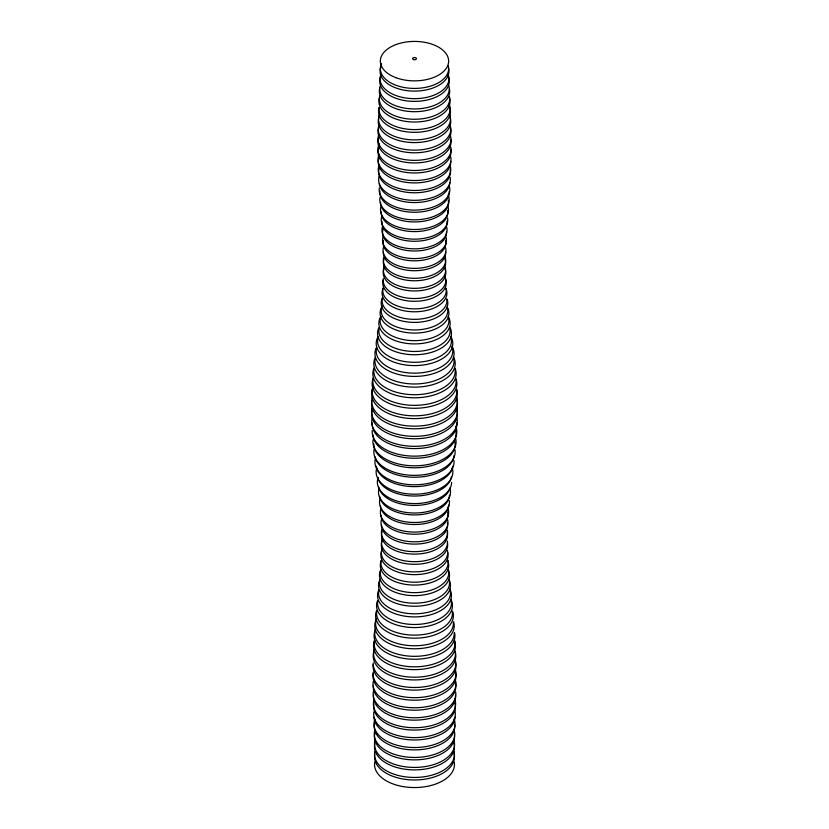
<?xml version="1.0" encoding="UTF-8"?>
<svg xmlns="http://www.w3.org/2000/svg" width="829" height="829" viewBox="0 0 829 829"><rect width="100%" height="100%" fill="white"/><g stroke="black" fill="none" stroke-linecap="round" stroke-linejoin="round"><path stroke-width="1.24" d="M448.292 65.854A34.155 19.72 0 0 1 412.51 88.392A34.155 19.72 0 0 1 381.506 63.605M448.396 75.294A34.435 19.875 0 0 1 414.282 98.661A34.435 19.875 0 0 1 380.687 75.045M448.396 67.729A34.435 19.875 0 0 1 413.37 91.097A34.435 19.875 0 0 1 381.071 66.455M448.924 85.998A34.787 20.083 0 0 1 414.935 108.951A34.787 20.083 0 0 1 379.962 86.496M448.22 76.382A34.787 20.083 0 0 1 414.935 101.387A34.787 20.083 0 0 1 380.573 76.869M449.473 96.724A35.181 20.311 0 0 1 413.764 119.262A35.181 20.311 0 0 1 379.723 95.884M449.473 89.159A35.181 20.311 0 0 1 413.764 111.697A35.181 20.311 0 0 1 379.723 88.32M449.121 104.278A35.585 20.549 0 0 1 417.225 129.531A35.585 20.549 0 0 1 379.029 107.387M449.121 96.713A35.585 20.549 0 0 1 415.36 122.018A35.585 20.549 0 0 1 379.516 97.687M449.753 114.993A35.968 20.766 0 0 1 415.111 139.883A35.968 20.766 0 0 1 379.029 115.677M448.81 105.324A35.968 20.766 0 0 1 416.987 132.277A35.968 20.766 0 0 1 379.029 108.112M450.271 125.728A36.279 20.943 0 0 1 414.852 150.153A36.279 20.943 0 0 1 378.615 126.132M449.909 117.086A36.279 20.943 0 0 1 413.909 142.588A36.279 20.943 0 0 1 379.371 116.423M450.665 136.484A36.486 21.067 0 0 1 413.64 160.349A36.486 21.067 0 0 1 378.604 135.5M450.354 127.832A36.486 21.067 0 0 1 415.557 152.785A36.486 21.067 0 0 1 378.314 129.034M450.883 147.261A36.559 21.108 0 0 1 411.453 170.411A36.559 21.108 0 0 1 379.226 143.811M450.883 139.697A36.559 21.108 0 0 1 413.381 162.909A36.559 21.108 0 0 1 378.418 138.412M450.727 156.95A36.486 21.067 0 0 1 412.158 180.484A36.486 21.067 0 0 1 379.122 154.298M450.727 149.386A36.486 21.067 0 0 1 412.158 172.919A36.486 21.067 0 0 1 379.122 146.733M450.406 166.66A36.248 20.932 0 0 1 412.863 190.452A36.248 20.932 0 0 1 379.185 164.805M450.738 161.282A36.248 20.932 0 0 1 410.966 182.805A36.248 20.932 0 0 1 379.185 157.241M450.168 177.468A35.865 20.704 0 0 1 413.557 200.317A35.865 20.704 0 0 1 379.081 176.38M450.168 169.904A35.865 20.704 0 0 1 413.557 192.763A35.865 20.704 0 0 1 379.081 168.815M449.287 186.142A35.336 20.404 0 0 1 416.085 210.089A35.336 20.404 0 0 1 379.299 187.955M449.815 182.826A35.336 20.404 0 0 1 415.163 202.545A35.336 20.404 0 0 1 379.257 183.592M448.137 194.888A34.694 20.031 0 0 1 416.718 219.778A34.694 20.031 0 0 1 380.055 197.406M449.173 191.468A34.694 20.031 0 0 1 413.992 212.255A34.694 20.031 0 0 1 379.879 190.888M448.043 206.722A33.989 19.616 0 0 1 414.645 229.498A33.989 19.616 0 0 1 380.915 206.887M448.282 200.183A33.989 19.616 0 0 1 416.427 221.903A33.989 19.616 0 0 1 380.511 202.4M447.587 218.006A33.253 19.202 0 0 1 413.536 239.146A33.253 19.202 0 0 1 381.672 216.897M447.587 210.442A33.253 19.202 0 0 1 415.712 231.581A33.253 19.202 0 0 1 381.257 211.841M446.416 226.317A32.559 18.798 0 0 1 414.593 248.835A32.559 18.798 0 0 1 382.552 226.431M446.976 221.198A32.559 18.798 0 0 1 414.593 241.28A32.559 18.798 0 0 1 382.003 221.312M446.002 237.084A31.948 18.445 0 0 1 413.526 258.565A31.948 18.445 0 0 1 383.371 235.985M446.427 231.913A31.948 18.445 0 0 1 411.443 250.918A31.948 18.445 0 0 1 383.371 228.421M445.691 247.809A31.471 18.165 0 0 1 414.552 268.378A31.471 18.165 0 0 1 383.288 247.871M445.691 240.244A31.471 18.165 0 0 1 414.552 260.814A31.471 18.165 0 0 1 383.288 240.306M444.862 256.192A31.181 18 0 0 1 415.547 278.285A31.181 18 0 0 1 383.734 257.373M445.66 252.12A31.181 18 0 0 1 414.531 270.731A31.181 18 0 0 1 383.34 252.161M445.018 266.865A31.108 17.958 0 0 1 414.51 288.337A31.108 17.958 0 0 1 383.982 266.876M445.018 259.301A31.108 17.958 0 0 1 414.51 280.772A31.108 17.958 0 0 1 383.982 259.311M444.976 276.358A31.295 18.062 0 0 1 416.541 298.492A31.295 18.062 0 0 1 383.361 278.679M444.976 268.793A31.295 18.062 0 0 1 414.49 290.958A31.295 18.062 0 0 1 384.034 268.793M445.961 288.171A31.72 18.311 0 0 1 414.469 308.865A31.72 18.311 0 0 1 383.05 288.14M445.152 278.264A31.72 18.311 0 0 1 415.505 301.29A31.72 18.311 0 0 1 383.392 279.383M446.758 298.823A32.404 18.704 0 0 1 413.381 319.331A32.404 18.704 0 0 1 382.542 297.549M446.075 288.844A32.404 18.704 0 0 1 413.381 311.766A32.404 18.704 0 0 1 383.506 287.601M447.194 307.01A33.315 19.233 0 0 1 413.982 329.942A33.315 19.233 0 0 1 382.024 306.419M447.194 299.445A33.315 19.233 0 0 1 413.111 322.367A33.315 19.233 0 0 1 382.459 297.88M448.468 317.621A34.414 19.865 0 0 1 413.723 340.657A34.414 19.865 0 0 1 380.812 316.74M447.712 308.025A34.414 19.865 0 0 1 412.821 333.071A34.414 19.865 0 0 1 382.335 306.181M449.857 328.274A35.647 20.58 0 0 1 414.365 351.465A35.647 20.58 0 0 1 379.174 328.118M448.147 316.512A35.647 20.58 0 0 1 414.365 343.9A35.647 20.58 0 0 1 380.946 316.367M450.738 336.761A36.963 21.347 0 0 1 415.06 362.304A36.963 21.347 0 0 1 378.055 337.393M449.774 327.02A36.963 21.347 0 0 1 415.07 354.739A36.963 21.347 0 0 1 378.905 327.652M451.888 346.273A38.289 22.103 0 0 1 415.806 373.143A38.289 22.103 0 0 1 376.635 347.755M450.821 336.481A38.289 22.103 0 0 1 414.811 365.589A38.289 22.103 0 0 1 377.983 336.823M453.39 356.947A39.564 22.839 0 0 1 416.604 383.941A39.564 22.839 0 0 1 375.06 359.361M452.427 347.061A39.564 22.839 0 0 1 415.567 376.397A39.564 22.839 0 0 1 376.024 348.253M455.007 368.915A40.704 23.502 0 0 1 414.241 394.708A40.704 23.502 0 0 1 374.045 368.615M453.877 357.713A40.704 23.502 0 0 1 414.241 387.153A40.704 23.502 0 0 1 375.257 357.423M455.867 378.48A41.657 24.051 0 0 1 413.94 405.35A41.657 24.051 0 0 1 373.278 377.837M455.131 368.439A41.657 24.051 0 0 1 413.93 397.785A41.657 24.051 0 0 1 374.138 367.796M456.717 389.329A42.372 24.466 0 0 1 411.961 415.795A42.372 24.466 0 0 1 373.009 386.418M456.116 379.236A42.372 24.466 0 0 1 414.168 408.282A42.372 24.466 0 0 1 373.009 378.863M456.789 397.651A42.807 24.715 0 0 1 413.671 426.168A42.807 24.715 0 0 1 372.501 396.708M456.789 390.086A42.807 24.715 0 0 1 412.738 418.593A42.807 24.715 0 0 1 372.895 388.086M456.51 406.407A42.942 24.787 0 0 1 415.971 436.323A42.942 24.787 0 0 1 371.983 408.086M456.51 398.842A42.942 24.787 0 0 1 415.971 428.759A42.942 24.787 0 0 1 371.983 400.521M456.613 417.319A42.766 24.694 0 0 1 414.541 446.323A42.766 24.694 0 0 1 372.376 417.37M456.613 409.764A42.766 24.694 0 0 1 414.541 438.759A42.766 24.694 0 0 1 372.376 409.806M455.691 426.158A42.31 24.424 0 0 1 418.303 456.043A42.31 24.424 0 0 1 372.242 430.5M456.738 422.811A42.31 24.424 0 0 1 414.614 448.582A42.31 24.424 0 0 1 372.242 422.945M455.753 438.779A41.585 24.01 0 0 1 415.402 465.805A41.585 24.01 0 0 1 373.06 439.805M455.753 431.215A41.585 24.01 0 0 1 417.567 458.178A41.585 24.01 0 0 1 372.926 434.759M454.966 449.712A40.642 23.461 0 0 1 414.023 475.349A40.642 23.461 0 0 1 374.128 449.163M454.966 442.147A40.642 23.461 0 0 1 416.148 467.763A40.642 23.461 0 0 1 373.858 444.043M453.981 460.613A39.543 22.829 0 0 1 412.707 484.778A39.543 22.829 0 0 1 375.392 458.561M454.012 455.432A39.543 22.829 0 0 1 415.816 477.224A39.543 22.829 0 0 1 375.195 456.955M452.219 468.012A38.362 22.145 0 0 1 414.5 494.198A38.362 22.145 0 0 1 376.78 468.012M452.738 466.23A38.362 22.145 0 0 1 414.5 486.633A38.362 22.145 0 0 1 376.262 466.23M451.65 482.291A37.16 21.45 0 0 1 410.345 503.452A37.16 21.45 0 0 1 378.211 477.525M451.422 476.965A37.16 21.45 0 0 1 415.205 496.022A37.16 21.45 0 0 1 377.765 477.773M450.261 489.804A35.999 20.787 0 0 1 413.982 513.006A35.999 20.787 0 0 1 378.874 489.203M450.126 487.67A35.999 20.787 0 0 1 413.982 505.441A35.999 20.787 0 0 1 378.739 487.069M449.349 500.633A34.963 20.186 0 0 1 412.821 522.467A34.963 20.186 0 0 1 380.086 498.706M449.463 495.172A34.963 20.186 0 0 1 415.578 514.913A34.963 20.186 0 0 1 379.651 496.416M447.473 507.338A34.113 19.689 0 0 1 416.417 532.052A34.113 19.689 0 0 1 380.76 509.503M448.603 505.13A34.113 19.689 0 0 1 415.08 524.508A34.113 19.689 0 0 1 380.428 505.794M447.619 519.638A33.481 19.326 0 0 1 413.94 541.793A33.481 19.326 0 0 1 381.568 518.995M447.619 512.073A33.481 19.326 0 0 1 417.225 534.166A33.481 19.326 0 0 1 381.029 515.223M447.391 530.384A33.108 19.108 0 0 1 413.93 551.658A33.108 19.108 0 0 1 381.754 529.731M447.391 522.819A33.108 19.108 0 0 1 416.096 544.083A33.108 19.108 0 0 1 381.402 524.664M447.391 541.109A33.005 19.057 0 0 1 411.744 561.627A33.005 19.057 0 0 1 382.501 537.969M447.152 532.301A33.005 19.057 0 0 1 413.909 554.124A33.005 19.057 0 0 1 382.045 531.638M447.453 550.57A33.17 19.15 0 0 1 412.365 571.823A33.17 19.15 0 0 1 382.293 548.145M447.453 543.005A33.17 19.15 0 0 1 412.365 564.269A33.17 19.15 0 0 1 382.293 540.581M447.733 560.01A33.585 19.388 0 0 1 414.956 582.196A33.585 19.388 0 0 1 381.143 560.528M447.733 552.446A33.585 19.388 0 0 1 412.314 574.59A33.585 19.388 0 0 1 382.169 549.979M448.51 570.694A34.227 19.761 0 0 1 413.816 592.642A34.227 19.761 0 0 1 380.666 569.917M447.494 560.093A34.227 19.761 0 0 1 414.718 585.077A34.227 19.761 0 0 1 381.392 560.331M449.432 581.398A35.036 20.228 0 0 1 412.635 603.17A35.036 20.228 0 0 1 380.055 579.264M448.095 569.678A35.036 20.228 0 0 1 414.469 595.636A35.036 20.228 0 0 1 380.915 569.647M449.743 588.901A35.968 20.766 0 0 1 415.142 613.812A35.968 20.766 0 0 1 379.029 589.637M448.8 579.233A35.968 20.766 0 0 1 416.085 606.237A35.968 20.766 0 0 1 379.381 581.005M450.945 599.574A36.963 21.336 0 0 1 415.868 624.465A36.963 21.336 0 0 1 377.703 601.139M450.095 589.833A36.963 21.336 0 0 1 414.894 616.911A36.963 21.336 0 0 1 378.698 590.279M452.333 611.429A37.958 21.917 0 0 1 413.64 635.128A37.958 21.917 0 0 1 376.853 610.445M451.38 600.465A37.958 21.917 0 0 1 414.635 627.574A37.958 21.917 0 0 1 377.568 600.611M453.349 622.216A38.901 22.456 0 0 1 411.298 645.687A38.901 22.456 0 0 1 376.48 618.548M452.572 611.149A38.901 22.456 0 0 1 414.355 638.195A38.901 22.456 0 0 1 376.48 610.994M454.23 633.045A39.74 22.943 0 0 1 410.956 656.236A39.74 22.943 0 0 1 375.506 628.962M453.65 621.895A39.74 22.943 0 0 1 413.029 648.755A39.74 22.943 0 0 1 375.972 620.227M454.541 640.237A40.434 23.347 0 0 1 414.832 666.817A40.434 23.347 0 0 1 374.376 640.61M454.541 632.672A40.434 23.347 0 0 1 411.65 659.19A40.434 23.347 0 0 1 375.641 629.46M455.225 651.066A40.953 23.647 0 0 1 413.464 677.2A40.953 23.647 0 0 1 374.045 649.874M454.313 640.454A40.953 23.647 0 0 1 414.365 669.635A40.953 23.647 0 0 1 374.749 640.299M455.162 659.449A41.305 23.844 0 0 1 417.474 687.428A41.305 23.844 0 0 1 373.216 662.868M455.162 651.884A41.305 23.844 0 0 1 414.231 679.925A41.305 23.844 0 0 1 373.941 651.584M455.546 670.298A41.471 23.937 0 0 1 416.106 697.645A41.471 23.937 0 0 1 373.123 672.153M455.173 661.501A41.471 23.937 0 0 1 417.194 690.049A41.471 23.937 0 0 1 373.123 664.589M455.722 681.179A41.471 23.948 0 0 1 414.728 707.748A41.471 23.948 0 0 1 373.237 681.438M455.017 671.138A41.471 23.948 0 0 1 416.904 700.153A41.471 23.948 0 0 1 373.237 673.873M455.712 692.07A41.336 23.865 0 0 1 413.339 717.748A41.336 23.865 0 0 1 373.527 690.733M455.494 683.251A41.336 23.865 0 0 1 416.593 710.163A41.336 23.865 0 0 1 373.174 685.656M454.779 699.251A41.108 23.73 0 0 1 415.205 727.707A41.108 23.73 0 0 1 373.962 700.049M455.567 695.386A41.108 23.73 0 0 1 414.127 720.142A41.108 23.73 0 0 1 373.475 694.951M454.748 710.142A40.818 23.564 0 0 1 415.971 737.603A40.818 23.564 0 0 1 373.869 711.831M454.748 702.577A40.818 23.564 0 0 1 415.971 730.048A40.818 23.564 0 0 1 373.869 704.267M454.033 719.023A40.507 23.388 0 0 1 414.614 747.53A40.507 23.388 0 0 1 374.926 719.147M454.997 717.137A40.507 23.388 0 0 1 414.614 739.965A40.507 23.388 0 0 1 374.003 717.261M454.541 731.903A40.238 23.233 0 0 1 413.267 757.447A40.238 23.233 0 0 1 374.781 730.484M454.541 724.339A40.238 23.233 0 0 1 413.267 749.882A40.238 23.233 0 0 1 374.781 722.929M453.96 740.37A40.041 23.119 0 0 1 415.07 767.426A40.041 23.119 0 0 1 374.863 741.012M454.447 735.199A40.041 23.119 0 0 1 412.977 759.851A40.041 23.119 0 0 1 374.863 733.458M454.064 751.219A39.947 23.057 0 0 1 414.78 777.457A39.947 23.057 0 0 1 374.863 751.54M453.266 741.281A39.947 23.057 0 0 1 416.883 769.851A39.947 23.057 0 0 1 374.863 743.986M454.251 762.069A39.968 23.077 0 0 1 414.5 787.55A39.968 23.077 0 0 1 374.749 762.069M453.971 753.302A39.968 23.077 0 0 1 415.557 779.975A39.968 23.077 0 0 1 374.749 754.504M413.536 59.584A1.927 1.119 0 0 0 416.427 58.621A1.927 1.119 0 0 0 413.536 57.657A1.927 1.119 0 0 0 413.536 59.584M395.92 77.688A34.155 19.72 0 0 0 448.603 62.165A34.155 19.72 0 0 0 398.977 43.574A34.155 19.72 0 0 0 395.92 77.688"/></g></svg>
